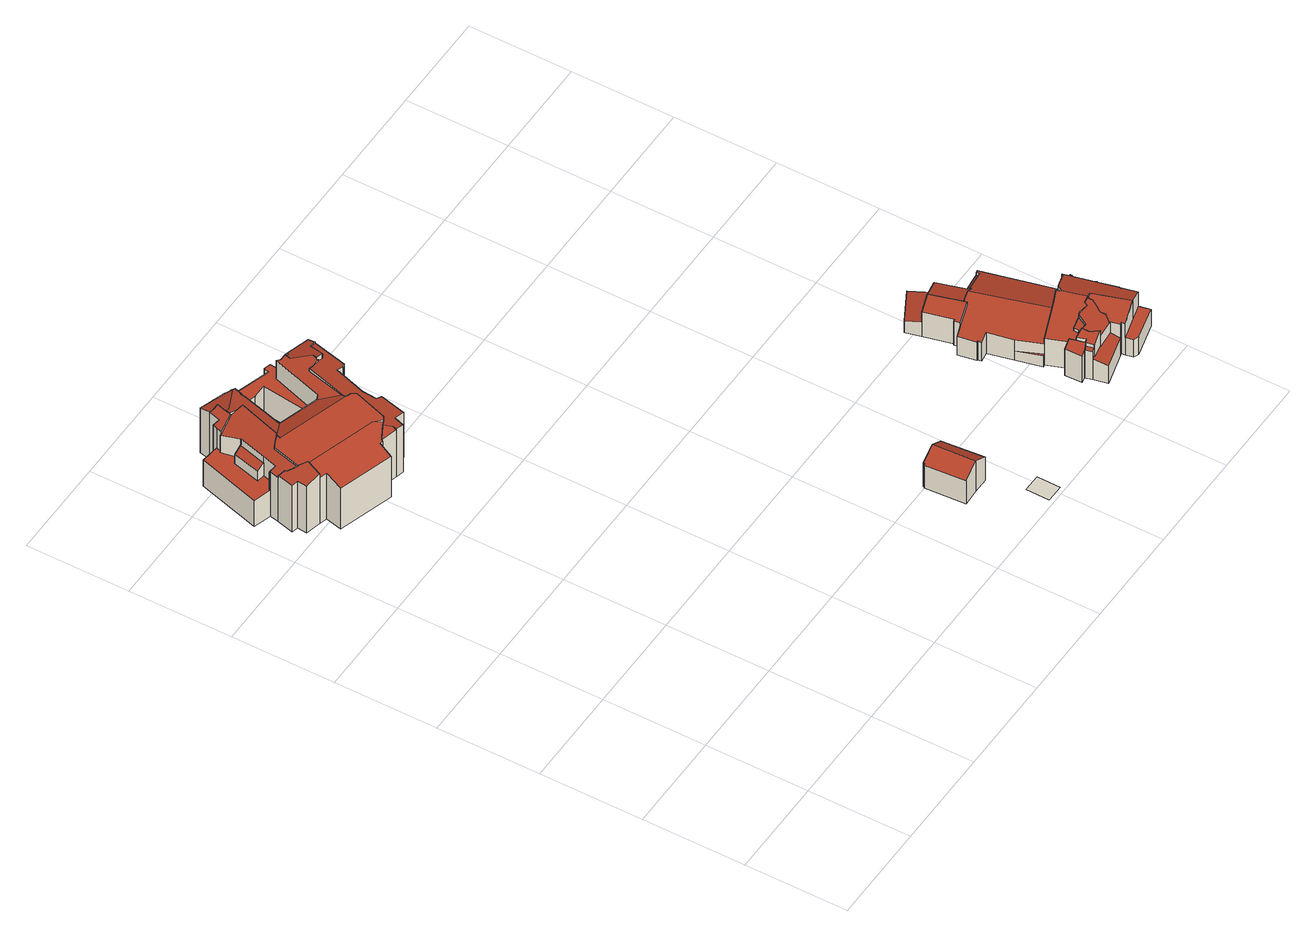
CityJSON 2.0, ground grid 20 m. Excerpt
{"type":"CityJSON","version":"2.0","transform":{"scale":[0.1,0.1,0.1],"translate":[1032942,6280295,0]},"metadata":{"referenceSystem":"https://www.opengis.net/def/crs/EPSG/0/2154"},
"CityObjects":{
"building1":{"type":"Building","attributes":{"altitude_sol":1,"altitude_sol_fixed":2.25,"code_commune_insee":"06004","code_departement_insee":"06","code_iris":"060040103","fictive_geom_cstr":false,"hauteur":12.5,"rf_force_lod11":false,"rf_h_ground":4.03,"rf_h_ground_":4.03,"rf_h_roof_50p":15.32,"rf_h_roof_70p":15.74,"rf_h_roof_max":17.51,"rf_h_roof_min":10.12,"rf_is_glass_roof_":false,"rf_nodata_frac_":0.0164,"rf_nodata_r_":0.816,"rf_pc_select":"_HIGHEST_YET_INSUFFICIENT_COVERAGE","rf_pc_year":2023,"rf_pt_density_":14.82,"rf_reconstruction_time":403,"rf_rmse_lod12":2.38,"rf_rmse_lod13":0.817,"rf_rmse_lod22":0.346,"rf_roof_n_planes":23,"rf_roof_type":"slanted","rf_status":"reconstruction_succeeded","rf_volume_lod12":7727.6,"rf_volume_lod13":7111.34,"rf_volume_lod22":6907.82,"s_geom_cstr":717},"children":["building1-1"]},
"building1-1":{"type":"BuildingPart","parents":["building1"],"geometry":[{"type":"Solid","lod":"2.2","boundaries":[[[[0,1,2,3,4,5,6,7,8,9,10,11,12,13,14,15,16,17,18,19,20,21,22,23,24,25,26,27,28,29,30,31,32,33,34,35,36,37,38],[39,40,41,42,43,44,45,46]],[[47,13,12,48]],[[49,14,13,47]],[[50,8,7,51]],[[52,9,8,50]],[[53,37,36,54,55]],[[55,54,56,57]],[[58,6,5,59]],[[51,7,6,58]],[[60,61,38,37,53]],[[59,5,4,62]],[[63,43,42,64]],[[65,41,40,66]],[[67,1,0,68]],[[69,32,31,70]],[[71,35,34,72]],[[73,74,75,76,77]],[[78,79,80,81,82]],[[77,76,83,84]],[[85,18,17,86]],[[87,19,18,85]],[[86,17,16,88,89]],[[81,80,90,91]],[[92,15,14,49]],[[88,16,15,92]],[[93,94,95]],[[72,34,33,96]],[[96,33,32,69]],[[97,98,99,100]],[[101,102,103]],[[79,78,103]],[[89,88,104,105]],[[106,107,108]],[[62,4,3,109]],[[110,111,112]],[[82,81,112]],[[113,114,115,116,117]],[[108,107,118,119]],[[120,101,121]],[[122,123,124,125]],[[126,127,128,129]],[[130,131,132,133]],[[134,44,43,63]],[[64,42,41,65]],[[135,136,137,138]],[[139,140,141,142]],[[143,144,145,146]],[[138,137,20,19,87]],[[147,148,140,139]],[[102,101,120,149,150]],[[151,152,123,122]],[[153,154,74,73]],[[155,23,22,156]],[[157,156,22,21,158]],[[158,21,20,137]],[[84,83,156,157]],[[119,118,66,159]],[[160,161,162,163]],[[163,162,75,74]],[[54,36,35,71]],[[164,165,61,60]],[[166,167,165,164]],[[168,25,24,169]],[[170,26,25,168,171]],[[117,116,154,153]],[[116,115,161,160]],[[169,24,23,155]],[[172,28,27,173]],[[173,27,26,170]],[[152,174,114,113]],[[171,168,174,152,151]],[[175,176,177]],[[48,12,11,178]],[[146,145,178,179]],[[180,181,182]],[[131,130,182]],[[181,180,183,184]],[[185,186,187,148,147]],[[188,29,28,172,189]],[[190,191,192]],[[193,194,192]],[[195,196,30,29,188]],[[70,31,30,196]],[[197,198,199,200]],[[100,99,198,197]],[[201,46,45,202]],[[179,178,11,10,175]],[[176,175,10,9,52]],[[94,93,127,126]],[[129,128,203,204]],[[204,203,205]],[[57,56,187,186]],[[206,184,183,207,208]],[[133,132,209]],[[105,104,111,110]],[[142,141,107,106]],[[186,185,210]],[[184,206,211]],[[212,2,1,67]],[[109,3,2,212]],[[208,207,167,166]],[[68,0,38,61]],[[144,143,93]],[[213,214,136,135]],[[91,90,214,213]],[[189,172,215]],[[191,190,215]],[[216,217,196,195]],[[218,216,219]],[[200,199,217,216,218]],[[98,39,46,201]],[[202,45,44,134]],[[159,66,40,39,98,97]],[[194,193,125,220]],[[150,149,221]],[[220,125,124,221]],[[116,160,163,74,154]],[[174,168,169,155,156,83,76,75,162,161,115,114]],[[179,175,177,143,146]],[[104,95,94,126,129,204,205,121,101,103,78,82,112,111]],[[132,106,108,119,222,120,121,205,209]],[[91,213,135,138,87,85,86,89,105,110,112,81]],[[184,211,210,185,147,139,142,106,132,131,182,181]],[[208,166,164,60,53,55,57,186,210,211,206]],[[144,93,95,104,88,92,49,47,48,178,145]],[[93,143,177,176,52,50,51,58,59,62,109,212,67,68,61,165,167,207,183,180,182,130,133,209,205,203,128,127]],[[219,216,195,188,189,215,190,192,194,223]],[[202,134,63,64,65,66,118,107,141,140,148,187,56,54,71,72,96,69,70,196,217,199,198,99,98,201]],[[125,193,192,191,215,172,173,170,171,151,122]],[[150,221,124,123,152,113,117,153,73,77,84,157,158,137,136,214,90,80,79,103,102]],[[220,221,149,120,222,119,159,97,100,197,200,218,219,223,194]]]],"semantics":{"surfaces":[{"type":"GroundSurface"},{"type":"WallSurface","on_footprint_edge":true},{"type":"WallSurface","on_footprint_edge":false},{"type":"RoofSurface","rf_azimuth":286.99,"rf_h_roof_50p":12.87,"rf_h_roof_70p":13.04,"rf_h_roof_max":14.97,"rf_h_roof_min":12.25,"rf_slope":27.66},{"type":"RoofSurface","rf_azimuth":304.73,"rf_h_roof_50p":10.22,"rf_h_roof_70p":10.23,"rf_h_roof_max":14.99,"rf_h_roof_min":10.18,"rf_slope":0.6},{"type":"RoofSurface","rf_azimuth":211.27,"rf_h_roof_50p":15.57,"rf_h_roof_70p":15.65,"rf_h_roof_max":15.89,"rf_h_roof_min":15.35,"rf_slope":15.77},{"type":"RoofSurface","rf_azimuth":10.04,"rf_h_roof_50p":15.98,"rf_h_roof_70p":16.01,"rf_h_roof_max":16.17,"rf_h_roof_min":15.87,"rf_slope":1.12},{"type":"RoofSurface","rf_azimuth":16.84,"rf_h_roof_50p":15.33,"rf_h_roof_70p":15.54,"rf_h_roof_max":15.98,"rf_h_roof_min":14.63,"rf_slope":19.08},{"type":"RoofSurface","rf_azimuth":272.22,"rf_h_roof_50p":15.49,"rf_h_roof_70p":15.71,"rf_h_roof_max":16.15,"rf_h_roof_min":15.03,"rf_slope":12.44},{"type":"RoofSurface","rf_azimuth":292.15,"rf_h_roof_50p":15.18,"rf_h_roof_70p":15.37,"rf_h_roof_max":16.23,"rf_h_roof_min":14.66,"rf_slope":14.39},{"type":"RoofSurface","rf_azimuth":17.31,"rf_h_roof_50p":15.14,"rf_h_roof_70p":15.4,"rf_h_roof_max":16.23,"rf_h_roof_min":14.55,"rf_slope":17.21},{"type":"RoofSurface","rf_azimuth":197.2,"rf_h_roof_50p":15.12,"rf_h_roof_70p":15.57,"rf_h_roof_max":16.17,"rf_h_roof_min":13.76,"rf_slope":20.32},{"type":"RoofSurface","rf_azimuth":106.24,"rf_h_roof_50p":15.41,"rf_h_roof_70p":15.6,"rf_h_roof_max":16.23,"rf_h_roof_min":14.81,"rf_slope":11.39},{"type":"RoofSurface","rf_azimuth":17.6,"rf_h_roof_50p":15.04,"rf_h_roof_70p":15.23,"rf_h_roof_max":16.1,"rf_h_roof_min":14.62,"rf_slope":17.58},{"type":"RoofSurface","rf_azimuth":105.16,"rf_h_roof_50p":10.31,"rf_h_roof_70p":10.31,"rf_h_roof_max":15.14,"rf_h_roof_min":10.3,"rf_slope":0.0626},{"type":"RoofSurface","rf_azimuth":287.47,"rf_h_roof_50p":15.33,"rf_h_roof_70p":15.53,"rf_h_roof_max":15.84,"rf_h_roof_min":14.76,"rf_slope":17.79},{"type":"RoofSurface","rf_azimuth":287.29,"rf_h_roof_50p":15.41,"rf_h_roof_70p":15.72,"rf_h_roof_max":16.33,"rf_h_roof_min":14.41,"rf_slope":17.65},{"type":"RoofSurface","rf_azimuth":103.75,"rf_h_roof_50p":15.14,"rf_h_roof_70p":15.35,"rf_h_roof_max":16.33,"rf_h_roof_min":14.59,"rf_slope":15.73}],"values":[[0,1,1,1,1,1,2,1,1,1,1,1,1,1,1,1,2,2,2,1,1,1,2,1,1,2,1,1,2,2,2,2,2,1,2,2,2,2,2,2,2,2,1,1,2,2,2,1,2,2,2,2,1,1,1,2,2,2,2,1,2,2,1,1,2,2,1,1,1,2,2,2,1,2,2,2,2,2,1,2,2,1,1,2,2,1,1,1,2,2,2,2,2,2,2,2,2,2,1,1,2,1,2,2,2,2,2,2,2,2,1,1,1,2,2,2,3,4,5,6,7,8,9,10,11,12,13,14,15,16,17]]}}]},
"building2":{"type":"Building","attributes":{"altitude_sol":1.4,"altitude_sol_fixed":5.04,"code_commune_insee":"06004","code_departement_insee":"06","code_iris":"060040103","fictive_geom_cstr":false,"hauteur":8.2,"rf_force_lod11":false,"rf_h_ground":5.14,"rf_h_ground_":5.14,"rf_h_roof_50p":11.59,"rf_h_roof_70p":11.93,"rf_h_roof_max":12.52,"rf_h_roof_min":10.59,"rf_is_glass_roof_":false,"rf_nodata_frac_":0.005,"rf_nodata_r_":0.269,"rf_pc_select":"PREFERRED_AND_LATEST","rf_pc_year":2023,"rf_pt_density_":15.8,"rf_reconstruction_time":25,"rf_rmse_lod12":0.631,"rf_rmse_lod13":0.631,"rf_rmse_lod22":0.0241,"rf_roof_n_planes":2,"rf_roof_type":"slanted","rf_status":"reconstruction_succeeded","rf_volume_lod12":341.41,"rf_volume_lod13":341.41,"rf_volume_lod22":323.48,"s_geom_cstr":50},"children":["building2-1"]},
"building2-1":{"type":"BuildingPart","parents":["building2"],"geometry":[{"type":"Solid","lod":"2.2","boundaries":[[[[224,225,226,227,228,229,230,231]],[[232,227,226,233]],[[233,226,225,234]],[[235,230,229,236]],[[237,231,230,235]],[[236,229,228,238]],[[239,224,231,237]],[[238,228,227,232]],[[234,225,224,239]],[[238,232,233,234]],[[234,239,237,235,236,238]]]],"semantics":{"surfaces":[{"type":"GroundSurface"},{"type":"WallSurface","on_footprint_edge":true},{"type":"RoofSurface","rf_azimuth":85.43,"rf_h_roof_50p":11.52,"rf_h_roof_70p":11.86,"rf_h_roof_max":12.64,"rf_h_roof_min":10.59,"rf_slope":30.65},{"type":"RoofSurface","rf_azimuth":265.76,"rf_h_roof_50p":11.61,"rf_h_roof_70p":12,"rf_h_roof_max":12.64,"rf_h_roof_min":10.54,"rf_slope":29.96}],"values":[[0,1,1,1,1,1,1,1,1,2,3]]}}]},
"building3":{"type":"Building","attributes":{"altitude_sol":1.9,"altitude_sol_fixed":4.99,"code_commune_insee":"06004","code_departement_insee":"06","code_iris":"060040103","fictive_geom_cstr":false,"hauteur":3,"rf_force_lod11":false,"rf_h_ground":4.73,"rf_h_ground_":4.73,"rf_h_roof_50p":0,"rf_h_roof_70p":0,"rf_h_roof_max":0,"rf_h_roof_min":0,"rf_is_glass_roof_":false,"rf_nodata_frac_":0.127,"rf_nodata_r_":0.566,"rf_pc_select":"_HIGHEST_YET_INSUFFICIENT_COVERAGE","rf_pc_year":2023,"rf_pt_density_":16,"rf_reconstruction_time":0,"rf_rmse_lod12":0,"rf_rmse_lod13":0,"rf_rmse_lod22":0,"rf_roof_n_planes":0,"rf_roof_type":"no points","rf_status":"reconstruction_succeeded","rf_volume_lod12":0,"rf_volume_lod13":0,"rf_volume_lod22":0,"s_geom_cstr":15},"geometry":[{"type":"MultiSurface","lod":"0","boundaries":[[[240,241,242,243]]]}]},
"building4":{"type":"Building","attributes":{"altitude_sol":1.1,"altitude_sol_fixed":4.12,"code_commune_insee":"06004","code_departement_insee":"06","code_iris":"060040103","fictive_geom_cstr":false,"hauteur":3,"rf_force_lod11":false,"rf_h_ground":5,"rf_h_ground_":5,"rf_h_roof_50p":11.56,"rf_h_roof_70p":11.71,"rf_h_roof_max":12.76,"rf_h_roof_min":11.17,"rf_is_glass_roof_":false,"rf_nodata_frac_":0.0577,"rf_nodata_r_":0.467,"rf_pc_select":"PREFERRED_AND_LATEST","rf_pc_year":2023,"rf_pt_density_":20.16,"rf_reconstruction_time":7,"rf_rmse_lod12":0.476,"rf_rmse_lod13":0.476,"rf_rmse_lod22":0.36,"rf_roof_n_planes":2,"rf_roof_type":"slanted","rf_status":"reconstruction_succeeded","rf_volume_lod12":51.79,"rf_volume_lod13":51.79,"rf_volume_lod22":51.02,"s_geom_cstr":13},"children":["building4-1"]},
"building4-1":{"type":"BuildingPart","parents":["building4"],"geometry":[{"type":"Solid","lod":"2.2","boundaries":[[[[244,245,246,247,248]],[[249,244,248,250]],[[250,248,247,251]],[[251,247,246,252]],[[252,246,245,253]],[[253,245,244,249]],[[253,249,250,251,252]]]],"semantics":{"surfaces":[{"type":"GroundSurface"},{"type":"WallSurface","on_footprint_edge":true},{"type":"RoofSurface","rf_azimuth":252.17,"rf_h_roof_50p":11.65,"rf_h_roof_70p":11.76,"rf_h_roof_max":11.95,"rf_h_roof_min":11.28,"rf_slope":13.38}],"values":[[0,1,1,1,1,1,2]]}}]},
"building5":{"type":"Building","attributes":{"altitude_sol":1,"altitude_sol_fixed":4.22,"code_commune_insee":"06004","code_departement_insee":"06","code_iris":"060040103","fictive_geom_cstr":false,"hauteur":7.7,"rf_force_lod11":false,"rf_h_ground":4.75,"rf_h_ground_":4.75,"rf_h_roof_50p":11.19,"rf_h_roof_70p":12.15,"rf_h_roof_max":13.82,"rf_h_roof_min":7.13,"rf_is_glass_roof_":false,"rf_nodata_frac_":0.0112,"rf_nodata_r_":0.763,"rf_pc_select":"_HIGHEST_YET_INSUFFICIENT_COVERAGE","rf_pc_year":2023,"rf_pt_density_":21,"rf_reconstruction_time":315,"rf_rmse_lod12":1.69,"rf_rmse_lod13":1.44,"rf_rmse_lod22":0.132,"rf_roof_n_planes":19,"rf_roof_type":"slanted","rf_status":"reconstruction_succeeded","rf_volume_lod12":3416.91,"rf_volume_lod13":3367.28,"rf_volume_lod22":2998.42,"s_geom_cstr":489},"children":["building5-1"]},
"building5-1":{"type":"BuildingPart","parents":["building5"],"geometry":[{"type":"Solid","lod":"2.2","boundaries":[[[[254,255,256,257,258,259,260,261,262,263,264,265,266,267,268,269,270,271,272,273,274,275,276,277,278,279,280,281,282,283,284,285,286,287,288,289,290,291,292,293,294,295]],[[296,255,254,297,298]],[[299,300,301,302]],[[303,267,266,304]],[[305,306,307,308,309]],[[310,263,262,311]],[[312,278,277,313,314]],[[315,288,287,316]],[[317,293,292,318]],[[319,317,320,321]],[[322,323,324]],[[325,270,269,249]],[[249,269,268,326,327]],[[327,326,328,329]],[[330,271,270,325,331]],[[332,329,328,333,334]],[[331,325,329,332]],[[335,336,337,338]],[[339,340,341,337]],[[314,313,342,343]],[[344,345,343,346]],[[338,337,341,304,347]],[[348,349,260,259,350]],[[347,304,266,265,351]],[[351,265,264,306,305]],[[306,264,263,310]],[[352,353,354]],[[355,261,260,349]],[[316,287,286,356]],[[357,294,293,317,319]],[[346,343,342,275,274,358]],[[313,277,276,359]],[[359,276,275,342]],[[302,301,360,361]],[[362,363,364,365]],[[366,367,368,369]],[[367,370,340,339]],[[334,333,370,367,366]],[[371,285,284,372]],[[373,356,286,285,371]],[[374,375,376,377]],[[377,376,378,356,373]],[[379,291,290,380]],[[318,292,291,379]],[[381,289,288,315]],[[382,381,378,376]],[[361,360,383]],[[375,384,383]],[[385,386,384,375,374]],[[380,290,289,381,382]],[[387,388,389]],[[390,387,391]],[[392,393,394,395]],[[396,397,393,392]],[[395,394,345,344]],[[388,387,390,398,399]],[[309,308,400,401]],[[402,403,272,271,330]],[[404,405,406,403,402]],[[358,274,273,407]],[[407,273,272,403]],[[408,409,406,405]],[[410,411,412,405,404]],[[365,364,409,408]],[[413,282,281,414]],[[414,281,280,415]],[[416,417,386,385]],[[372,284,283,417,416]],[[418,419,397,396]],[[326,268,267,303]],[[415,280,279,420]],[[420,279,278,312]],[[417,283,282,413]],[[369,368,411,410]],[[323,322,363,362,421]],[[421,362,422,423]],[[423,422,412,411]],[[350,259,258,424]],[[424,258,257,425]],[[425,257,256,426]],[[399,398,427]],[[401,400,427]],[[311,262,261,355]],[[308,307,349,348]],[[297,254,295,428]],[[298,297,419,418]],[[321,320,300,299]],[[426,256,255,296]],[[353,352,336,335]],[[428,295,294,357]],[[329,325,249,327]],[[359,342,313]],[[378,381,315,316,356]],[[372,416,385,374,377,373,371]],[[326,303,304,341,340,370,333,328]],[[369,410,404,402,330,331,332,334,366]],[[363,322,324,389,388,429,392,395,344,346,358,407,403,406,409,364]],[[412,422,362,365,408,405]],[[353,335,338,347,351,305,309,401,427,398,390,391,430,431,432,354]],[[349,307,306,310,311,355]],[[300,320,317,318,379,380,382,376,375,383,360,301]],[[345,361,383,384,386,417,413,414,415,420,312,314,343]],[[426,296,298,418,396,392,429,388,399,427,400,308,348,350,424,425]],[[336,352,354,432,431,430,391,387,389,324,323,421,423,411,368,367,339,337]],[[428,357,319,321,299,302,361,345,394,393,397,419,297]]]],"semantics":{"surfaces":[{"type":"GroundSurface"},{"type":"WallSurface","on_footprint_edge":true},{"type":"WallSurface","on_footprint_edge":false},{"type":"RoofSurface","rf_azimuth":258.96,"rf_h_roof_50p":11.64,"rf_h_roof_70p":11.73,"rf_h_roof_max":11.8,"rf_h_roof_min":11.58,"rf_slope":17.69},{"type":"RoofSurface","rf_azimuth":56.51,"rf_h_roof_50p":7.48,"rf_h_roof_70p":9.79,"rf_h_roof_max":9.84,"rf_h_roof_min":7.23,"rf_slope":14.31},{"type":"RoofSurface","rf_azimuth":343.14,"rf_h_roof_50p":7.8,"rf_h_roof_70p":7.98,"rf_h_roof_max":11.47,"rf_h_roof_min":7.15,"rf_slope":13.88},{"type":"RoofSurface","rf_azimuth":254.19,"rf_h_roof_50p":11.22,"rf_h_roof_70p":11.43,"rf_h_roof_max":11.76,"rf_h_roof_min":10.56,"rf_slope":15.8},{"type":"RoofSurface","rf_azimuth":164.21,"rf_h_roof_50p":9.34,"rf_h_roof_70p":9.48,"rf_h_roof_max":12.15,"rf_h_roof_min":9,"rf_slope":16.9},{"type":"RoofSurface","rf_azimuth":263.28,"rf_h_roof_50p":13.04,"rf_h_roof_70p":13.14,"rf_h_roof_max":13.38,"rf_h_roof_min":12.68,"rf_slope":19.04},{"type":"RoofSurface","rf_azimuth":251.9,"rf_h_roof_50p":12.45,"rf_h_roof_70p":13,"rf_h_roof_max":13.78,"rf_h_roof_min":11.11,"rf_slope":16.22},{"type":"RoofSurface","rf_azimuth":257.72,"rf_h_roof_50p":12.59,"rf_h_roof_70p":12.67,"rf_h_roof_max":13.39,"rf_h_roof_min":12.47,"rf_slope":9.78},{"type":"RoofSurface","rf_azimuth":254.19,"rf_h_roof_50p":12.97,"rf_h_roof_70p":13.18,"rf_h_roof_max":13.51,"rf_h_roof_min":12.17,"rf_slope":15.8},{"type":"RoofSurface","rf_azimuth":10.13,"rf_h_roof_50p":8.85,"rf_h_roof_70p":8.86,"rf_h_roof_max":13.34,"rf_h_roof_min":8.8,"rf_slope":1.25},{"type":"RoofSurface","rf_azimuth":74.18,"rf_h_roof_50p":10.86,"rf_h_roof_70p":11.17,"rf_h_roof_max":11.76,"rf_h_roof_min":9.1,"rf_slope":16.61},{"type":"RoofSurface","rf_azimuth":253.47,"rf_h_roof_50p":10.7,"rf_h_roof_70p":11.15,"rf_h_roof_max":12.81,"rf_h_roof_min":9.25,"rf_slope":15.93},{"type":"RoofSurface","rf_azimuth":74.51,"rf_h_roof_50p":12.76,"rf_h_roof_70p":13.04,"rf_h_roof_max":13.78,"rf_h_roof_min":11.97,"rf_slope":17.41},{"type":"RoofSurface","rf_azimuth":164.07,"rf_h_roof_50p":12.84,"rf_h_roof_70p":13.06,"rf_h_roof_max":13.48,"rf_h_roof_min":12.09,"rf_slope":15.48},{"type":"RoofSurface","rf_azimuth":73.91,"rf_h_roof_50p":10.66,"rf_h_roof_70p":11.09,"rf_h_roof_max":13.69,"rf_h_roof_min":9.49,"rf_slope":17.03}],"values":[[0,1,2,1,2,1,1,1,1,2,2,1,1,2,1,2,2,2,2,2,2,2,1,1,1,1,2,1,1,1,1,1,1,2,2,2,2,2,1,1,2,2,1,1,1,2,2,2,2,1,2,2,2,2,2,2,2,1,2,1,1,2,2,2,1,1,2,1,2,1,1,1,1,2,2,2,2,1,1,1,2,2,1,2,1,2,2,1,2,1,3,4,5,6,7,8,9,10,11,12,13,14,15,16,17]]}}]},
"building6":{"type":"Building","attributes":{"altitude_sol":1,"altitude_sol_fixed":4.22,"code_commune_insee":"06004","code_departement_insee":"06","code_iris":"060040103","fictive_geom_cstr":false,"hauteur":7.4,"rf_force_lod11":false,"rf_h_ground":5.31,"rf_h_ground_":5.31,"rf_h_roof_50p":7.73,"rf_h_roof_70p":7.92,"rf_h_roof_max":8.18,"rf_h_roof_min":7.32,"rf_is_glass_roof_":false,"rf_nodata_frac_":0.0156,"rf_nodata_r_":0.294,"rf_pc_select":"PREFERRED_AND_LATEST","rf_pc_year":2023,"rf_pt_density_":13.9,"rf_reconstruction_time":10,"rf_rmse_lod12":0.287,"rf_rmse_lod13":0.287,"rf_rmse_lod22":0.0284,"rf_roof_n_planes":1,"rf_roof_type":"slanted","rf_status":"reconstruction_succeeded","rf_volume_lod12":34.63,"rf_volume_lod13":34.63,"rf_volume_lod22":32.64,"s_geom_cstr":16},"children":["building6-1"]},
"building6-1":{"type":"BuildingPart","parents":["building6"],"geometry":[{"type":"Solid","lod":"2.2","boundaries":[[[[433,434,435,436]],[[437,435,434,438]],[[439,436,435,437]],[[440,433,436,439]],[[438,434,433,440]],[[438,440,439,437]]]],"semantics":{"surfaces":[{"type":"GroundSurface"},{"type":"WallSurface","on_footprint_edge":true},{"type":"RoofSurface","rf_azimuth":73.87,"rf_h_roof_50p":7.72,"rf_h_roof_70p":7.89,"rf_h_roof_max":8.2,"rf_h_roof_min":7.21,"rf_slope":19.39}],"values":[[0,1,1,1,1,2]]}}]},
"building7":{"type":"Building","attributes":{"altitude_sol":1,"altitude_sol_fixed":0,"code_commune_insee":"06004","code_departement_insee":"06","code_iris":"060040103","fictive_geom_cstr":false,"hauteur":3,"rf_force_lod11":false,"rf_h_ground":3.81,"rf_h_ground_":3.81,"rf_h_roof_50p":8.75,"rf_h_roof_70p":8.93,"rf_h_roof_max":12.17,"rf_h_roof_min":8.15,"rf_is_glass_roof_":false,"rf_nodata_frac_":0.0326,"rf_nodata_r_":0.377,"rf_pc_select":"PREFERRED_AND_LATEST","rf_pc_year":2023,"rf_pt_density_":29.39,"rf_reconstruction_time":12,"rf_rmse_lod12":1.12,"rf_rmse_lod13":0.805,"rf_rmse_lod22":0.691,"rf_roof_n_planes":2,"rf_roof_type":"slanted","rf_status":"reconstruction_succeeded","rf_volume_lod12":107.03,"rf_volume_lod13":107.09,"rf_volume_lod22":103.1,"s_geom_cstr":23},"children":["building7-1"]},
"building7-1":{"type":"BuildingPart","parents":["building7"],"geometry":[{"type":"Solid","lod":"2.2","boundaries":[[[[441,442,443,444,445,446,447,448]],[[449,446,445,450]],[[426,442,441,451,452]],[[453,454,443,442,426]],[[450,445,444,455]],[[452,451,456,457]],[[457,456,454,453]],[[458,447,446,449]],[[455,444,443,454]],[[459,448,447,458]],[[451,441,448,459]],[[457,453,426,452]],[[451,459,458,449,450,455,454,456]]]],"semantics":{"surfaces":[{"type":"GroundSurface"},{"type":"WallSurface","on_footprint_edge":true},{"type":"WallSurface","on_footprint_edge":false},{"type":"RoofSurface","rf_azimuth":70.86,"rf_h_roof_50p":12.13,"rf_h_roof_70p":12.14,"rf_h_roof_max":12.14,"rf_h_roof_min":12.12,"rf_slope":11},{"type":"RoofSurface","rf_azimuth":75.55,"rf_h_roof_50p":8.7,"rf_h_roof_70p":8.91,"rf_h_roof_max":9.24,"rf_h_roof_min":8.13,"rf_slope":15.43}],"values":[[0,1,1,1,1,2,2,1,1,1,1,3,4]]}}]}
},
"vertices":[
[311,1095,40],[304,1094,40],[304,1093,40],[290,1096,40],[270,1035,40],[269,1007,40],[280,1003,40],[268,953,40],[246,956,40],[239,936,40],[223,940,40],[194,948,40],[188,949,40],[180,923,40],[74,956,40],[81,988,40],[66,992,40],[36,999,40],[38,1018,40],[26,1021,40],[34,1053,40],[38,1071,40],[37,1071,40],[3,1081,40],[38,1202,40],[74,1198,40],[78,1207,40],[90,1203,40],[96,1225,40],[101,1246,40],[149,1229,40],[168,1246,40],[266,1215,40],[270,1226,40],[283,1222,40],[280,1192,40],[282,1191,40],[330,1177,40],[326,1161,40],[163,1199,40],[147,1142,40],[223,1113,40],[234,1204,40],[207,1204,40],[181,1211,40],[179,1203,40],[164,1203,40],[180,923,137],[188,949,147],[74,956,137],[246,956,153],[268,953,148],[239,936,153],[330,1177,146],[282,1191,103],[282,1191,146],[283,1186,103],[283,1186,148],[280,1003,149],[269,1007,151],[326,1161,152],[326,1161,149],[270,1035,153],[207,1204,103],[234,1204,103],[223,1113,103],[147,1142,103],[304,1094,149],[311,1095,148],[266,1215,103],[168,1246,103],[280,1192,103],[283,1222,103],[60,1097,149],[60,1097,133],[60,1097,103],[52,1069,103],[52,1069,149],[78,1088,159],[78,1088,156],[63,1033,156],[63,1033,158],[63,1033,160],[38,1073,102],[38,1073,145],[38,1018,152],[36,999,152],[26,1021,150],[66,992,149],[66,992,159],[48,1044,150],[48,1044,154],[81,988,149],[226,966,157],[226,966,161],[212,980,161],[270,1226,103],[163,1199,146],[163,1199,103],[163,1206,103],[163,1206,147],[105,1100,159],[105,1100,163],[91,1094,159],[78,1021,160],[78,1021,161],[218,1091,147],[218,1091,103],[218,1091,148],[290,1096,152],[79,1023,161],[79,1023,160],[75,1026,160],[68,1187,143],[68,1187,102],[75,1152,102],[75,1152,132],[75,1152,148],[139,1116,103],[139,1116,147],[105,1100,156],[102,1091,159],[106,1190,158],[106,1190,154],[106,1191,154],[106,1191,158],[233,970,161],[233,970,156],[256,1037,156],[256,1037,159],[262,1133,160],[262,1133,154],[242,1057,156],[242,1057,159],[181,1211,103],[38,1051,152],[38,1051,147],[34,1053,145],[34,1053,151],[260,1196,147],[260,1196,103],[227,1095,103],[227,1095,149],[217,962,159],[217,962,155],[196,951,148],[196,951,153],[264,1190,149],[264,1190,103],[131,1182,154],[131,1182,163],[71,1187,148],[71,1187,144],[75,1150,149],[75,1150,132],[3,1081,102],[37,1071,102],[37,1071,145],[38,1071,145],[147,1142,147],[59,1153,124],[59,1153,102],[45,1100,102],[45,1100,125],[314,1162,152],[314,1162,151],[301,1131,162],[301,1131,152],[74,1198,102],[38,1202,102],[78,1207,148],[74,1198,148],[96,1225,152],[90,1203,152],[71,1187,102],[223,940,154],[223,940,156],[225,947,156],[194,948,147],[194,948,152],[288,1132,155],[288,1132,160],[276,1132,157],[288,1134,155],[288,1134,160],[275,1188,152],[275,1188,148],[275,1188,103],[101,1246,147],[96,1225,154],[114,1220,154],[114,1220,158],[110,1206,158],[108,1199,158],[108,1199,161],[149,1229,148],[149,1229,103],[165,1205,146],[165,1205,103],[170,1221,103],[170,1221,146],[164,1203,103],[179,1203,103],[250,1045,157],[250,1045,159],[240,1048,159],[288,1134,163],[300,1131,152],[300,1131,163],[240,1049,159],[272,1176,152],[292,1144,160],[304,1093,149],[47,1048,154],[47,1048,150],[101,1223,154],[161,1224,148],[161,1224,103],[161,1224,149],[162,1222,148],[106,1191,161],[118,1187,158],[139,1115,147],[112,1198,160],
[654,178,51],[684,179,51],[713,180,51],[720,98,51],[690,98,51],[658,97,51],[652,175,51],[654,175,51],[720,98,107],[713,180,107],[684,179,125],[652,175,106],[658,97,106],[654,175,108],[690,98,125],[654,178,108],
[780,55,0],[779,9,0],[813,9,0],[814,54,0],
[1010,82,50],[997,79,50],[995,112,50],[1015,116,50],[1023,87,50],[1010,82,115],[1023,87,119],[1015,116,119],[995,112,114],[997,79,112],
[1131,202,48],[1134,203,48],[1148,144,48],[1157,106,48],[1156,101,48],[1158,101,48],[1164,73,48],[1169,51,48],[1103,34,48],[1093,38,48],[1090,53,48],[1089,60,48],[1086,59,48],[1020,42,48],[1013,69,48],[1010,82,48],[1017,85,48],[1023,87,48],[1018,104,48],[1015,116,48],[1014,116,48],[1000,155,48],[995,153,48],[983,203,48],[972,251,48],[953,248,48],[952,255,48],[950,255,48],[943,290,48],[962,295,48],[960,307,48],[963,307,48],[949,362,48],[941,392,48],[1005,426,48],[1017,381,48],[1020,382,48],[1036,327,48],[1058,333,48],[1082,338,48],[1088,340,48],[1120,200,48],[1134,203,120],[1131,202,94],[1131,202,122],[1032,320,113],[1032,320,106],[1033,317,106],[1033,317,113],[1020,42,90],[1086,59,89],[1090,53,122],[1090,53,89],[1133,65,88],[1133,65,132],[1133,65,134],[1093,38,89],[1103,34,89],[972,251,98],[983,203,70],[983,203,97],[1005,426,72],[941,392,76],[1082,338,90],[1058,333,97],[1082,338,97],[1083,332,90],[1083,332,97],[1064,125,126],[1064,125,134],[1085,124,132],[1017,85,117],[1013,69,98],[1013,69,115],[1020,70,98],[1020,70,117],[1023,87,127],[1017,85,125],[1020,70,125],[1020,69,97],[1020,69,125],[1081,78,121],[1081,78,120],[1082,77,120],[1082,77,121],[1046,73,121],[1046,73,96],[1082,77,95],[1000,155,74],[1000,155,98],[1063,176,130],[1063,176,117],[1000,155,111],[1086,59,121],[1164,73,122],[1164,73,88],[1158,101,122],[1089,60,122],[1091,91,123],[1091,91,125],[1089,99,125],[1169,51,88],[949,362,83],[1088,340,95],[1014,116,112],[995,153,75],[1022,318,109],[1022,318,117],[1058,124,128],[1058,124,125],[1036,120,118],[1036,120,124],[1046,74,134],[1046,74,122],[1036,90,127],[1036,90,132],[1046,74,97],[963,307,107],[960,307,106],[949,362,107],[998,312,117],[998,312,116],[981,371,116],[981,371,117],[981,371,83],[1036,327,104],[1020,382,104],[1017,381,83],[1017,381,105],[1008,315,113],[998,312,110],[1000,305,117],[1000,305,110],[1100,132,133],[1100,132,137],[1088,130,133],[1100,132,130],[1102,123,130],[1087,176,137],[1087,176,110],[1084,184,110],[1084,184,137],[1097,188,133],[1097,188,106],[1109,134,133],[1109,134,134],[1113,126,133],[1113,126,134],[1018,104,126],[1018,104,112],[1032,104,131],[1032,104,123],[1032,104,116],[1015,116,112],[1036,111,124],[1036,111,117],[1036,104,132],[1036,104,130],[1036,104,124],[943,290,93],[950,255,92],[952,255,93],[962,295,106],[962,295,99],[1132,200,122],[1132,200,94],[953,248,92],[1058,124,134],[1048,104,126],[1048,104,130],[1156,101,122],[1157,106,122],[1148,144,121],[1111,130,134],[1120,200,98],[1094,150,137],[1102,122,130],[1098,115,129],[1089,100,125],
[1036,327,53],[1020,383,53],[1044,387,53],[1058,333,53],[1044,387,73],[1020,383,81],[1058,333,74],[1036,327,82],
[1149,144,38],[1148,144,38],[1147,147,38],[1134,203,38],[1171,210,38],[1172,206,38],[1168,205,38],[1183,153,38],[1172,206,82],[1171,210,82],[1149,144,92],[1149,144,121],[1147,147,121],[1147,147,92],[1134,203,92],[1148,147,92],[1148,147,121],[1168,205,83],[1183,153,82]
]}
